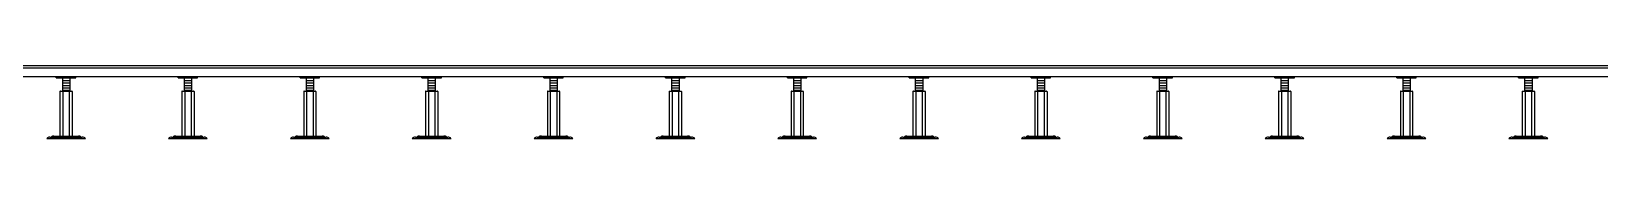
# Model space of a CAD drawing. Header units: millimetres. Extents: x 19868 to 801382, y -4805 to 85279.
# Drawn here: x 65672 to 68889, y 42129 to 42279 of the extents above; entities that cross this region are included whole.
import ezdxf

# ---------------------------------------------------------------- set-up
doc = ezdxf.new("R2010")
doc.units = ezdxf.units.MM
doc.header["$LTSCALE"] = 250
for name, color, linetype in [('A-ELE-4', 4, 'Continuous'), ('A-ELE-8', 8, 'Continuous'), ('GES', 7, 'Continuous')]:
    doc.layers.add(name, color=color, linetype=linetype)

# ---------------------------------------------------------------- blocks, each defined once
blk = doc.blocks.new('*U133')
at = {"layer": 'A-ELE-4'}
blk.add_line((-11, 0), (8989, 0), dxfattribs=at)
at = {"layer": 'A-ELE-8'}
for p, q in [((-11, -5), (8989, -5)), ((-11, -23), (8989, -23))]:
    blk.add_line(p, q, dxfattribs=at)
blk = doc.blocks.new('*U132')
at = {"layer": 'GES', "color": 8}
for p, q in [((41845, 2017, 0), (41845, 2019.5, 0)), ((41845, 2019.5, 0), (41885, 2019.5, 0)), ((41845, 2017, 0), (41885, 2017, 0)), ((41857.4, 2017, 0), (41857.4, 2007.2, 0)), ((41857.4, 2013.6, 0), (41857.4, 1989.7, 0)), ((41857.4, 2011.6, 0), (41872.6, 2011.6, 0)), ((41857.4, 2011.6, 0), (41872.6, 2011.6, 0)), ((41857.4, 2006.6, 0), (41872.6, 2006.6, 0)), ((41857.4, 2006.6, 0), (41872.6, 2006.6, 0)), ((41857.4, 2001.6, 0), (41872.6, 2001.6, 0)), ((41857.4, 2001.6, 0), (41872.6, 2001.6, 0)), ((41857.4, 1996.6, 0), (41872.6, 1996.6, 0)), ((41857.4, 1996.6, 0), (41872.6, 1996.6, 0)), ((41872.6, 2017, 0), (41872.6, 2007.2, 0)), ((41872.6, 2013.6, 0), (41872.6, 1989.7, 0)), ((41885, 2017, 0), (41885, 2019.5, 0)), ((42095, 2017, 0), (42095, 2019.5, 0)), ((42095, 2019.5, 0), (42135, 2019.5, 0)), ((42095, 2017, 0), (42135, 2017, 0)), ((42107.4, 2017, 0), (42107.4, 2007.2, 0)), ((42107.4, 2013.6, 0), (42107.4, 1989.7, 0)), ((42107.4, 2011.6, 0), (42122.6, 2011.6, 0)), ((42107.4, 2011.6, 0), (42122.6, 2011.6, 0)), ((42107.4, 2006.6, 0), (42122.6, 2006.6, 0)), ((42107.4, 2006.6, 0), (42122.6, 2006.6, 0)), ((42107.4, 2001.6, 0), (42122.6, 2001.6, 0)), ((42107.4, 2001.6, 0), (42122.6, 2001.6, 0)), ((42107.4, 1996.6, 0), (42122.6, 1996.6, 0)), ((42107.4, 1996.6, 0), (42122.6, 1996.6, 0)), ((42122.6, 2017, 0), (42122.6, 2007.2, 0)), ((42122.6, 2013.6, 0), (42122.6, 1989.7, 0)), ((42135, 2017, 0), (42135, 2019.5, 0)), ((42345, 2017, 0), (42345, 2019.5, 0)), ((42345, 2019.5, 0), (42385, 2019.5, 0)), ((42345, 2017, 0), (42385, 2017, 0)), ((42357.4, 2017, 0), (42357.4, 2007.2, 0)), ((42357.4, 2013.6, 0), (42357.4, 1989.7, 0)), ((42357.4, 2011.6, 0), (42372.6, 2011.6, 0)), ((42357.4, 2011.6, 0), (42372.6, 2011.6, 0)), ((42357.4, 2006.6, 0), (42372.6, 2006.6, 0)), ((42357.4, 2006.6, 0), (42372.6, 2006.6, 0)), ((42357.4, 2001.6, 0), (42372.6, 2001.6, 0)), ((42357.4, 2001.6, 0), (42372.6, 2001.6, 0)), ((42357.4, 1996.6, 0), (42372.6, 1996.6, 0)), ((42357.4, 1996.6, 0), (42372.6, 1996.6, 0)), ((42372.6, 2017, 0), (42372.6, 2007.2, 0)), ((42372.6, 2013.6, 0), (42372.6, 1989.7, 0)), ((42385, 2017, 0), (42385, 2019.5, 0)), ((42595, 2017, 0), (42595, 2019.5, 0)), ((42595, 2019.5, 0), (42635, 2019.5, 0)), ((42595, 2017, 0), (42635, 2017, 0)), ((42607.4, 2017, 0), (42607.4, 2007.2, 0)), ((42607.4, 2013.6, 0), (42607.4, 1989.7, 0)), ((42607.4, 2011.6, 0), (42622.6, 2011.6, 0)), ((42607.4, 2011.6, 0), (42622.6, 2011.6, 0)), ((42607.4, 2006.6, 0), (42622.6, 2006.6, 0)), ((42607.4, 2006.6, 0), (42622.6, 2006.6, 0)), ((42607.4, 2001.6, 0), (42622.6, 2001.6, 0)), ((42607.4, 2001.6, 0), (42622.6, 2001.6, 0)), ((42607.4, 1996.6, 0), (42622.6, 1996.6, 0)), ((42607.4, 1996.6, 0), (42622.6, 1996.6, 0)), ((42622.6, 2017, 0), (42622.6, 2007.2, 0)), ((42622.6, 2013.6, 0), (42622.6, 1989.7, 0)), ((42635, 2017, 0), (42635, 2019.5, 0)), ((42845, 2017, 0), (42845, 2019.5, 0)), ((42845, 2019.5, 0), (42885, 2019.5, 0)), ((42845, 2017, 0), (42885, 2017, 0)), ((42857.4, 2017, 0), (42857.4, 2007.2, 0)), ((42857.4, 2013.6, 0), (42857.4, 1989.7, 0)), ((42857.4, 2011.6, 0), (42872.6, 2011.6, 0)), ((42857.4, 2011.6, 0), (42872.6, 2011.6, 0)), ((42857.4, 2006.6, 0), (42872.6, 2006.6, 0)), ((42857.4, 2006.6, 0), (42872.6, 2006.6, 0)), ((42857.4, 2001.6, 0), (42872.6, 2001.6, 0)), ((42857.4, 2001.6, 0), (42872.6, 2001.6, 0)), ((42857.4, 1996.6, 0), (42872.6, 1996.6, 0)), ((42857.4, 1996.6, 0), (42872.6, 1996.6, 0)), ((42872.6, 2017, 0), (42872.6, 2007.2, 0)), ((42872.6, 2013.6, 0), (42872.6, 1989.7, 0)), ((42885, 2017, 0), (42885, 2019.5, 0)), ((43095, 2017, 0), (43095, 2019.5, 0)), ((43095, 2019.5, 0), (43135, 2019.5, 0)), ((43095, 2017, 0), (43135, 2017, 0)), ((43107.4, 2017, 0), (43107.4, 2007.2, 0)), ((43107.4, 2013.6, 0), (43107.4, 1989.7, 0)), ((43107.4, 2011.6, 0), (43122.6, 2011.6, 0)), ((43107.4, 2011.6, 0), (43122.6, 2011.6, 0)), ((43107.4, 2006.6, 0), (43122.6, 2006.6, 0)), ((43107.4, 2006.6, 0), (43122.6, 2006.6, 0)), ((43107.4, 2001.6, 0), (43122.6, 2001.6, 0)), ((43107.4, 2001.6, 0), (43122.6, 2001.6, 0)), ((43107.4, 1996.6, 0), (43122.6, 1996.6, 0)), ((43107.4, 1996.6, 0), (43122.6, 1996.6, 0)), ((43122.6, 2017, 0), (43122.6, 2007.2, 0)), ((43122.6, 2013.6, 0), (43122.6, 1989.7, 0)), ((43135, 2017, 0), (43135, 2019.5, 0)), ((43345, 2017, 0), (43345, 2019.5, 0)), ((43345, 2019.5, 0), (43385, 2019.5, 0)), ((43345, 2017, 0), (43385, 2017, 0)), ((43357.4, 2017, 0), (43357.4, 2007.2, 0)), ((43357.4, 2013.6, 0), (43357.4, 1989.7, 0)), ((43357.4, 2011.6, 0), (43372.6, 2011.6, 0)), ((43357.4, 2011.6, 0), (43372.6, 2011.6, 0)), ((43357.4, 2006.6, 0), (43372.6, 2006.6, 0)), ((43357.4, 2006.6, 0), (43372.6, 2006.6, 0)), ((43357.4, 2001.6, 0), (43372.6, 2001.6, 0)), ((43357.4, 2001.6, 0), (43372.6, 2001.6, 0)), ((43357.4, 1996.6, 0), (43372.6, 1996.6, 0)), ((43357.4, 1996.6, 0), (43372.6, 1996.6, 0)), ((43372.6, 2017, 0), (43372.6, 2007.2, 0)), ((43372.6, 2013.6, 0), (43372.6, 1989.7, 0)), ((43385, 2017, 0), (43385, 2019.5, 0)), ((43595, 2017, 0), (43595, 2019.5, 0)), ((43595, 2019.5, 0), (43635, 2019.5, 0)), ((43595, 2017, 0), (43635, 2017, 0)), ((43607.4, 2017, 0), (43607.4, 2007.2, 0)), ((43607.4, 2013.6, 0), (43607.4, 1989.7, 0)), ((43607.4, 2011.6, 0), (43622.6, 2011.6, 0)), ((43607.4, 2011.6, 0), (43622.6, 2011.6, 0)), ((43607.4, 2006.6, 0), (43622.6, 2006.6, 0)), ((43607.4, 2006.6, 0), (43622.6, 2006.6, 0)), ((43607.4, 2001.6, 0), (43622.6, 2001.6, 0)), ((43607.4, 2001.6, 0), (43622.6, 2001.6, 0)), ((43607.4, 1996.6, 0), (43622.6, 1996.6, 0)), ((43607.4, 1996.6, 0), (43622.6, 1996.6, 0)), ((43622.6, 2017, 0), (43622.6, 2007.2, 0)), ((43622.6, 2013.6, 0), (43622.6, 1989.7, 0)), ((43635, 2017, 0), (43635, 2019.5, 0)), ((43845, 2017, 0), (43845, 2019.5, 0)), ((43845, 2019.5, 0), (43885, 2019.5, 0)), ((43845, 2017, 0), (43885, 2017, 0)), ((43857.4, 2017, 0), (43857.4, 2007.2, 0)), ((43857.4, 2013.6, 0), (43857.4, 1989.7, 0)), ((43857.4, 2011.6, 0), (43872.6, 2011.6, 0)), ((43857.4, 2011.6, 0), (43872.6, 2011.6, 0)), ((43857.4, 2006.6, 0), (43872.6, 2006.6, 0)), ((43857.4, 2006.6, 0), (43872.6, 2006.6, 0)), ((43857.4, 2001.6, 0), (43872.6, 2001.6, 0)), ((43857.4, 2001.6, 0), (43872.6, 2001.6, 0)), ((43857.4, 1996.6, 0), (43872.6, 1996.6, 0)), ((43857.4, 1996.6, 0), (43872.6, 1996.6, 0)), ((43872.6, 2017, 0), (43872.6, 2007.2, 0)), ((43872.6, 2013.6, 0), (43872.6, 1989.7, 0)), ((43885, 2017, 0), (43885, 2019.5, 0)), ((44095, 2017, 0), (44095, 2019.5, 0)), ((44095, 2019.5, 0), (44135, 2019.5, 0)), ((44095, 2017, 0), (44135, 2017, 0)), ((44107.4, 2017, 0), (44107.4, 2007.2, 0)), ((44107.4, 2013.6, 0), (44107.4, 1989.7, 0)), ((44107.4, 2011.6, 0), (44122.6, 2011.6, 0)), ((44107.4, 2011.6, 0), (44122.6, 2011.6, 0)), ((44107.4, 2006.6, 0), (44122.6, 2006.6, 0)), ((44107.4, 2006.6, 0), (44122.6, 2006.6, 0)), ((44107.4, 2001.6, 0), (44122.6, 2001.6, 0)), ((44107.4, 2001.6, 0), (44122.6, 2001.6, 0)), ((44107.4, 1996.6, 0), (44122.6, 1996.6, 0)), ((44107.4, 1996.6, 0), (44122.6, 1996.6, 0)), ((44122.6, 2017, 0), (44122.6, 2007.2, 0)), ((44122.6, 2013.6, 0), (44122.6, 1989.7, 0)), ((44135, 2017, 0), (44135, 2019.5, 0)), ((44345, 2017, 0), (44345, 2019.5, 0)), ((44345, 2019.5, 0), (44385, 2019.5, 0)), ((44345, 2017, 0), (44385, 2017, 0)), ((44357.4, 2017, 0), (44357.4, 2007.2, 0)), ((44357.4, 2013.6, 0), (44357.4, 1989.7, 0)), ((44357.4, 2011.6, 0), (44372.6, 2011.6, 0)), ((44357.4, 2011.6, 0), (44372.6, 2011.6, 0)), ((44357.4, 2006.6, 0), (44372.6, 2006.6, 0)), ((44357.4, 2006.6, 0), (44372.6, 2006.6, 0)), ((44357.4, 2001.6, 0), (44372.6, 2001.6, 0)), ((44357.4, 2001.6, 0), (44372.6, 2001.6, 0)), ((44357.4, 1996.6, 0), (44372.6, 1996.6, 0)), ((44357.4, 1996.6, 0), (44372.6, 1996.6, 0)), ((44372.6, 2017, 0), (44372.6, 2007.2, 0)), ((44372.6, 2013.6, 0), (44372.6, 1989.7, 0)), ((44385, 2017, 0), (44385, 2019.5, 0)), ((44595, 2017, 0), (44595, 2019.5, 0)), ((44595, 2019.5, 0), (44635, 2019.5, 0)), ((44595, 2017, 0), (44635, 2017, 0)), ((44607.4, 2017, 0), (44607.4, 2007.2, 0)), ((44607.4, 2013.6, 0), (44607.4, 1989.7, 0)), ((44607.4, 2011.6, 0), (44622.6, 2011.6, 0)), ((44607.4, 2011.6, 0), (44622.6, 2011.6, 0)), ((44607.4, 2006.6, 0), (44622.6, 2006.6, 0)), ((44607.4, 2006.6, 0), (44622.6, 2006.6, 0)), ((44607.4, 2001.6, 0), (44622.6, 2001.6, 0)), ((44607.4, 2001.6, 0), (44622.6, 2001.6, 0)), ((44607.4, 1996.6, 0), (44622.6, 1996.6, 0)), ((44607.4, 1996.6, 0), (44622.6, 1996.6, 0)), ((44622.6, 2017, 0), (44622.6, 2007.2, 0)), ((44622.6, 2013.6, 0), (44622.6, 1989.7, 0)), ((44635, 2017, 0), (44635, 2019.5, 0)), ((44845, 2017, 0), (44845, 2019.5, 0)), ((44845, 2019.5, 0), (44885, 2019.5, 0)), ((44845, 2017, 0), (44885, 2017, 0)), ((44857.4, 2017, 0), (44857.4, 2007.2, 0)), ((44857.4, 2013.6, 0), (44857.4, 1989.7, 0)), ((44857.4, 2011.6, 0), (44872.6, 2011.6, 0)), ((44857.4, 2011.6, 0), (44872.6, 2011.6, 0)), ((44857.4, 2006.6, 0), (44872.6, 2006.6, 0)), ((44857.4, 2006.6, 0), (44872.6, 2006.6, 0)), ((44857.4, 2001.6, 0), (44872.6, 2001.6, 0)), ((44857.4, 2001.6, 0), (44872.6, 2001.6, 0)), ((44857.4, 1996.6, 0), (44872.6, 1996.6, 0)), ((44857.4, 1996.6, 0), (44872.6, 1996.6, 0)), ((44872.6, 2017, 0), (44872.6, 2007.2, 0)), ((44872.6, 2013.6, 0), (44872.6, 1989.7, 0)), ((44885, 2017, 0), (44885, 2019.5, 0)), ((41852.6, 1988.9, 0), (41852.6, 1898, 0)), ((41853.4, 1989.7, 0), (41857.6, 1989.7, 0)), ((41857.4, 1991.6, 0), (41872.6, 1991.6, 0)), ((41857.4, 1991.6, 0), (41872.6, 1991.6, 0)), ((41857.6, 1989.7, 0), (41872.6, 1989.7, 0)), ((41858.4, 1988.9, 0), (41858.4, 1898, 0)), ((41859.2, 1989.7, 0), (41870.9, 1989.7, 0)), ((41871.7, 1988.9, 0), (41871.7, 1898, 0)), ((41872.6, 1989.7, 0), (41876.7, 1989.7, 0)), ((41877.6, 1988.9, 0), (41877.6, 1898, 0)), ((42102.6, 1988.9, 0), (42102.6, 1898, 0)), ((42103.4, 1989.7, 0), (42107.6, 1989.7, 0)), ((42107.4, 1991.6, 0), (42122.6, 1991.6, 0)), ((42107.4, 1991.6, 0), (42122.6, 1991.6, 0)), ((42107.6, 1989.7, 0), (42122.6, 1989.7, 0)), ((42108.4, 1988.9, 0), (42108.4, 1898, 0)), ((42109.2, 1989.7, 0), (42120.9, 1989.7, 0)), ((42121.7, 1988.9, 0), (42121.7, 1898, 0)), ((42122.6, 1989.7, 0), (42126.7, 1989.7, 0)), ((42127.6, 1988.9, 0), (42127.6, 1898, 0)), ((42352.6, 1988.9, 0), (42352.6, 1898, 0)), ((42353.4, 1989.7, 0), (42357.6, 1989.7, 0)), ((42357.4, 1991.6, 0), (42372.6, 1991.6, 0)), ((42357.4, 1991.6, 0), (42372.6, 1991.6, 0)), ((42357.6, 1989.7, 0), (42372.6, 1989.7, 0)), ((42358.4, 1988.9, 0), (42358.4, 1898, 0)), ((42359.2, 1989.7, 0), (42370.9, 1989.7, 0)), ((42371.7, 1988.9, 0), (42371.7, 1898, 0)), ((42372.6, 1989.7, 0), (42376.7, 1989.7, 0)), ((42377.6, 1988.9, 0), (42377.6, 1898, 0)), ((42602.6, 1988.9, 0), (42602.6, 1898, 0)), ((42603.4, 1989.7, 0), (42607.6, 1989.7, 0)), ((42607.4, 1991.6, 0), (42622.6, 1991.6, 0)), ((42607.4, 1991.6, 0), (42622.6, 1991.6, 0)), ((42607.6, 1989.7, 0), (42622.6, 1989.7, 0)), ((42608.4, 1988.9, 0), (42608.4, 1898, 0)), ((42609.2, 1989.7, 0), (42620.9, 1989.7, 0)), ((42621.7, 1988.9, 0), (42621.7, 1898, 0)), ((42622.6, 1989.7, 0), (42626.7, 1989.7, 0)), ((42627.6, 1988.9, 0), (42627.6, 1898, 0)), ((42852.6, 1988.9, 0), (42852.6, 1898, 0)), ((42853.4, 1989.7, 0), (42857.6, 1989.7, 0)), ((42857.4, 1991.6, 0), (42872.6, 1991.6, 0)), ((42857.4, 1991.6, 0), (42872.6, 1991.6, 0)), ((42857.6, 1989.7, 0), (42872.6, 1989.7, 0)), ((42858.4, 1988.9, 0), (42858.4, 1898, 0)), ((42859.2, 1989.7, 0), (42870.9, 1989.7, 0)), ((42871.7, 1988.9, 0), (42871.7, 1898, 0)), ((42872.6, 1989.7, 0), (42876.7, 1989.7, 0)), ((42877.6, 1988.9, 0), (42877.6, 1898, 0)), ((43102.6, 1988.9, 0), (43102.6, 1898, 0)), ((43103.4, 1989.7, 0), (43107.6, 1989.7, 0)), ((43107.4, 1991.6, 0), (43122.6, 1991.6, 0)), ((43107.4, 1991.6, 0), (43122.6, 1991.6, 0)), ((43107.6, 1989.7, 0), (43122.6, 1989.7, 0)), ((43108.4, 1988.9, 0), (43108.4, 1898, 0)), ((43109.2, 1989.7, 0), (43120.9, 1989.7, 0)), ((43121.7, 1988.9, 0), (43121.7, 1898, 0)), ((43122.6, 1989.7, 0), (43126.7, 1989.7, 0)), ((43127.6, 1988.9, 0), (43127.6, 1898, 0)), ((43352.6, 1988.9, 0), (43352.6, 1898, 0)), ((43353.4, 1989.7, 0), (43357.6, 1989.7, 0)), ((43357.4, 1991.6, 0), (43372.6, 1991.6, 0)), ((43357.4, 1991.6, 0), (43372.6, 1991.6, 0)), ((43357.6, 1989.7, 0), (43372.6, 1989.7, 0)), ((43358.4, 1988.9, 0), (43358.4, 1898, 0)), ((43359.2, 1989.7, 0), (43370.9, 1989.7, 0)), ((43371.7, 1988.9, 0), (43371.7, 1898, 0)), ((43372.6, 1989.7, 0), (43376.7, 1989.7, 0)), ((43377.6, 1988.9, 0), (43377.6, 1898, 0)), ((43602.6, 1988.9, 0), (43602.6, 1898, 0)), ((43603.4, 1989.7, 0), (43607.6, 1989.7, 0)), ((43607.4, 1991.6, 0), (43622.6, 1991.6, 0)), ((43607.4, 1991.6, 0), (43622.6, 1991.6, 0)), ((43607.6, 1989.7, 0), (43622.6, 1989.7, 0)), ((43608.4, 1988.9, 0), (43608.4, 1898, 0)), ((43609.2, 1989.7, 0), (43620.9, 1989.7, 0)), ((43621.7, 1988.9, 0), (43621.7, 1898, 0)), ((43622.6, 1989.7, 0), (43626.7, 1989.7, 0)), ((43627.6, 1988.9, 0), (43627.6, 1898, 0)), ((43852.6, 1988.9, 0), (43852.6, 1898, 0)), ((43853.4, 1989.7, 0), (43857.6, 1989.7, 0)), ((43857.4, 1991.6, 0), (43872.6, 1991.6, 0)), ((43857.4, 1991.6, 0), (43872.6, 1991.6, 0)), ((43857.6, 1989.7, 0), (43872.6, 1989.7, 0)), ((43858.4, 1988.9, 0), (43858.4, 1898, 0)), ((43859.2, 1989.7, 0), (43870.9, 1989.7, 0)), ((43871.7, 1988.9, 0), (43871.7, 1898, 0)), ((43872.6, 1989.7, 0), (43876.7, 1989.7, 0)), ((43877.6, 1988.9, 0), (43877.6, 1898, 0)), ((44102.6, 1988.9, 0), (44102.6, 1898, 0)), ((44103.4, 1989.7, 0), (44107.6, 1989.7, 0)), ((44107.4, 1991.6, 0), (44122.6, 1991.6, 0)), ((44107.4, 1991.6, 0), (44122.6, 1991.6, 0)), ((44107.6, 1989.7, 0), (44122.6, 1989.7, 0)), ((44108.4, 1988.9, 0), (44108.4, 1898, 0)), ((44109.2, 1989.7, 0), (44120.9, 1989.7, 0)), ((44121.7, 1988.9, 0), (44121.7, 1898, 0)), ((44122.6, 1989.7, 0), (44126.7, 1989.7, 0)), ((44127.6, 1988.9, 0), (44127.6, 1898, 0)), ((44352.6, 1988.9, 0), (44352.6, 1898, 0)), ((44353.4, 1989.7, 0), (44357.6, 1989.7, 0)), ((44357.4, 1991.6, 0), (44372.6, 1991.6, 0)), ((44357.4, 1991.6, 0), (44372.6, 1991.6, 0)), ((44357.6, 1989.7, 0), (44372.6, 1989.7, 0)), ((44358.4, 1988.9, 0), (44358.4, 1898, 0)), ((44359.2, 1989.7, 0), (44370.9, 1989.7, 0)), ((44371.7, 1988.9, 0), (44371.7, 1898, 0)), ((44372.6, 1989.7, 0), (44376.7, 1989.7, 0)), ((44377.6, 1988.9, 0), (44377.6, 1898, 0)), ((44602.6, 1988.9, 0), (44602.6, 1898, 0)), ((44603.4, 1989.7, 0), (44607.6, 1989.7, 0)), ((44607.4, 1991.6, 0), (44622.6, 1991.6, 0)), ((44607.4, 1991.6, 0), (44622.6, 1991.6, 0)), ((44607.6, 1989.7, 0), (44622.6, 1989.7, 0)), ((44608.4, 1988.9, 0), (44608.4, 1898, 0)), ((44609.2, 1989.7, 0), (44620.9, 1989.7, 0)), ((44621.7, 1988.9, 0), (44621.7, 1898, 0)), ((44622.6, 1989.7, 0), (44626.7, 1989.7, 0)), ((44627.6, 1988.9, 0), (44627.6, 1898, 0)), ((44852.6, 1988.9, 0), (44852.6, 1898, 0)), ((44853.4, 1989.7, 0), (44857.6, 1989.7, 0)), ((44857.4, 1991.6, 0), (44872.6, 1991.6, 0)), ((44857.4, 1991.6, 0), (44872.6, 1991.6, 0)), ((44857.6, 1989.7, 0), (44872.6, 1989.7, 0)), ((44858.4, 1988.9, 0), (44858.4, 1898, 0)), ((44859.2, 1989.7, 0), (44870.9, 1989.7, 0)), ((44871.7, 1988.9, 0), (44871.7, 1898, 0)), ((44872.6, 1989.7, 0), (44876.7, 1989.7, 0)), ((44877.6, 1988.9, 0), (44877.6, 1898, 0)), ((41825.4, 1892.5), (41904.8, 1892.5, 0)), ((41831.7, 1895.4), (41898.4, 1895.4)), ((41840.2, 1897.7), (41890.3, 1897.7)), ((41853.4, 1897.2, 0), (41857.6, 1897.2, 0)), ((41856.7, 1897.2, 0), (41856.7, 1897.7)), ((41857.6, 1897.2, 0), (41872.6, 1897.2, 0)), ((41872.6, 1897.2, 0), (41876.7, 1897.2, 0)), ((41873.4, 1897.2, 0), (41873.4, 1897.7)), ((42075.4, 1892.5), (42154.8, 1892.5, 0)), ((42081.7, 1895.4), (42148.4, 1895.4)), ((42090.2, 1897.7), (42140.3, 1897.7)), ((42103.4, 1897.2, 0), (42107.6, 1897.2, 0)), ((42106.7, 1897.2, 0), (42106.7, 1897.7)), ((42107.6, 1897.2, 0), (42122.6, 1897.2, 0)), ((42122.6, 1897.2, 0), (42126.7, 1897.2, 0)), ((42123.4, 1897.2, 0), (42123.4, 1897.7)), ((42325.4, 1892.5), (42404.8, 1892.5, 0)), ((42331.7, 1895.4), (42398.4, 1895.4)), ((42340.2, 1897.7), (42390.3, 1897.7)), ((42353.4, 1897.2, 0), (42357.6, 1897.2, 0)), ((42356.7, 1897.2, 0), (42356.7, 1897.7)), ((42357.6, 1897.2, 0), (42372.6, 1897.2, 0)), ((42372.6, 1897.2, 0), (42376.7, 1897.2, 0)), ((42373.4, 1897.2, 0), (42373.4, 1897.7)), ((42575.4, 1892.5), (42654.8, 1892.5, 0)), ((42581.7, 1895.4), (42648.4, 1895.4)), ((42590.2, 1897.7), (42640.3, 1897.7)), ((42603.4, 1897.2, 0), (42607.6, 1897.2, 0)), ((42606.7, 1897.2, 0), (42606.7, 1897.7)), ((42607.6, 1897.2, 0), (42622.6, 1897.2, 0)), ((42622.6, 1897.2, 0), (42626.7, 1897.2, 0)), ((42623.4, 1897.2, 0), (42623.4, 1897.7)), ((42825.4, 1892.5), (42904.8, 1892.5, 0)), ((42831.7, 1895.4), (42898.4, 1895.4)), ((42840.2, 1897.7), (42890.3, 1897.7)), ((42853.4, 1897.2, 0), (42857.6, 1897.2, 0)), ((42856.7, 1897.2, 0), (42856.7, 1897.7)), ((42857.6, 1897.2, 0), (42872.6, 1897.2, 0)), ((42872.6, 1897.2, 0), (42876.7, 1897.2, 0)), ((42873.4, 1897.2, 0), (42873.4, 1897.7)), ((43075.4, 1892.5), (43154.8, 1892.5, 0)), ((43081.7, 1895.4), (43148.4, 1895.4)), ((43090.2, 1897.7), (43140.3, 1897.7)), ((43103.4, 1897.2, 0), (43107.6, 1897.2, 0)), ((43106.7, 1897.2, 0), (43106.7, 1897.7)), ((43107.6, 1897.2, 0), (43122.6, 1897.2, 0)), ((43122.6, 1897.2, 0), (43126.7, 1897.2, 0)), ((43123.4, 1897.2, 0), (43123.4, 1897.7)), ((43325.4, 1892.5), (43404.8, 1892.5, 0)), ((43331.7, 1895.4), (43398.4, 1895.4)), ((43340.2, 1897.7), (43390.3, 1897.7)), ((43353.4, 1897.2, 0), (43357.6, 1897.2, 0)), ((43356.7, 1897.2, 0), (43356.7, 1897.7)), ((43357.6, 1897.2, 0), (43372.6, 1897.2, 0)), ((43372.6, 1897.2, 0), (43376.7, 1897.2, 0)), ((43373.4, 1897.2, 0), (43373.4, 1897.7)), ((43575.4, 1892.5), (43654.8, 1892.5, 0)), ((43581.7, 1895.4), (43648.4, 1895.4)), ((43590.2, 1897.7), (43640.3, 1897.7)), ((43603.4, 1897.2, 0), (43607.6, 1897.2, 0)), ((43606.7, 1897.2, 0), (43606.7, 1897.7)), ((43607.6, 1897.2, 0), (43622.6, 1897.2, 0)), ((43622.6, 1897.2, 0), (43626.7, 1897.2, 0)), ((43623.4, 1897.2, 0), (43623.4, 1897.7)), ((43825.4, 1892.5), (43904.8, 1892.5, 0)), ((43831.7, 1895.4), (43898.4, 1895.4)), ((43840.2, 1897.7), (43890.3, 1897.7)), ((43853.4, 1897.2, 0), (43857.6, 1897.2, 0)), ((43856.7, 1897.2, 0), (43856.7, 1897.7)), ((43857.6, 1897.2, 0), (43872.6, 1897.2, 0)), ((43872.6, 1897.2, 0), (43876.7, 1897.2, 0)), ((43873.4, 1897.2, 0), (43873.4, 1897.7)), ((44075.4, 1892.5), (44154.8, 1892.5, 0)), ((44081.7, 1895.4), (44148.4, 1895.4)), ((44090.2, 1897.7), (44140.3, 1897.7)), ((44103.4, 1897.2, 0), (44107.6, 1897.2, 0)), ((44106.7, 1897.2, 0), (44106.7, 1897.7)), ((44107.6, 1897.2, 0), (44122.6, 1897.2, 0)), ((44122.6, 1897.2, 0), (44126.7, 1897.2, 0)), ((44123.4, 1897.2, 0), (44123.4, 1897.7)), ((44325.4, 1892.5), (44404.8, 1892.5, 0)), ((44331.7, 1895.4), (44398.4, 1895.4)), ((44340.2, 1897.7), (44390.3, 1897.7)), ((44353.4, 1897.2, 0), (44357.6, 1897.2, 0)), ((44356.7, 1897.2, 0), (44356.7, 1897.7)), ((44357.6, 1897.2, 0), (44372.6, 1897.2, 0)), ((44372.6, 1897.2, 0), (44376.7, 1897.2, 0)), ((44373.4, 1897.2, 0), (44373.4, 1897.7)), ((44575.4, 1892.5), (44654.8, 1892.5, 0)), ((44581.7, 1895.4), (44648.4, 1895.4)), ((44590.2, 1897.7), (44640.3, 1897.7)), ((44603.4, 1897.2, 0), (44607.6, 1897.2, 0)), ((44606.7, 1897.2, 0), (44606.7, 1897.7)), ((44607.6, 1897.2, 0), (44622.6, 1897.2, 0)), ((44622.6, 1897.2, 0), (44626.7, 1897.2, 0)), ((44623.4, 1897.2, 0), (44623.4, 1897.7)), ((44825.4, 1892.5), (44904.8, 1892.5, 0)), ((44831.7, 1895.4), (44898.4, 1895.4)), ((44840.2, 1897.7), (44890.3, 1897.7)), ((44853.4, 1897.2, 0), (44857.6, 1897.2, 0)), ((44856.7, 1897.2, 0), (44856.7, 1897.7)), ((44857.6, 1897.2, 0), (44872.6, 1897.2, 0)), ((44872.6, 1897.2, 0), (44876.7, 1897.2, 0)), ((44873.4, 1897.2, 0), (44873.4, 1897.7))]:
    blk.add_line(p, q, dxfattribs=at)
for centre, radius, start, end in [((41853.4, 1988.9, 0), 0.833, 90, 180), ((41857.6, 1988.9, 0), 0.833, 0, 90), ((41859.2, 1988.9, 0), 0.833, 90, 180), ((41870.9, 1988.9, 0), 0.833, 0, 90), ((41872.6, 1988.9, 0), 0.833, 90, 180), ((41876.7, 1988.9, 0), 0.833, 0, 90), ((42103.4, 1988.9, 0), 0.833, 90, 180), ((42107.6, 1988.9, 0), 0.833, 0, 90), ((42109.2, 1988.9, 0), 0.833, 90, 180), ((42120.9, 1988.9, 0), 0.833, 0, 90), ((42122.6, 1988.9, 0), 0.833, 90, 180), ((42126.7, 1988.9, 0), 0.833, 0, 90), ((42353.4, 1988.9, 0), 0.833, 90, 180), ((42357.6, 1988.9, 0), 0.833, 0, 90), ((42359.2, 1988.9, 0), 0.833, 90, 180), ((42370.9, 1988.9, 0), 0.833, 0, 90), ((42372.6, 1988.9, 0), 0.833, 90, 180), ((42376.7, 1988.9, 0), 0.833, 0, 90), ((42603.4, 1988.9, 0), 0.833, 90, 180), ((42607.6, 1988.9, 0), 0.833, 0, 90), ((42609.2, 1988.9, 0), 0.833, 90, 180), ((42620.9, 1988.9, 0), 0.833, 0, 90), ((42622.6, 1988.9, 0), 0.833, 90, 180), ((42626.7, 1988.9, 0), 0.833, 0, 90), ((42853.4, 1988.9, 0), 0.833, 90, 180), ((42857.6, 1988.9, 0), 0.833, 0, 90), ((42859.2, 1988.9, 0), 0.833, 90, 180), ((42870.9, 1988.9, 0), 0.833, 0, 90), ((42872.6, 1988.9, 0), 0.833, 90, 180), ((42876.7, 1988.9, 0), 0.833, 0, 90), ((43103.4, 1988.9, 0), 0.833, 90, 180), ((43107.6, 1988.9, 0), 0.833, 0, 90), ((43109.2, 1988.9, 0), 0.833, 90, 180), ((43120.9, 1988.9, 0), 0.833, 0, 90), ((43122.6, 1988.9, 0), 0.833, 90, 180), ((43126.7, 1988.9, 0), 0.833, 0, 90), ((43353.4, 1988.9, 0), 0.833, 90, 180), ((43357.6, 1988.9, 0), 0.833, 0, 90), ((43359.2, 1988.9, 0), 0.833, 90, 180), ((43370.9, 1988.9, 0), 0.833, 0, 90), ((43372.6, 1988.9, 0), 0.833, 90, 180), ((43376.7, 1988.9, 0), 0.833, 0, 90), ((43603.4, 1988.9, 0), 0.833, 90, 180), ((43607.6, 1988.9, 0), 0.833, 0, 90), ((43609.2, 1988.9, 0), 0.833, 90, 180), ((43620.9, 1988.9, 0), 0.833, 0, 90), ((43622.6, 1988.9, 0), 0.833, 90, 180), ((43626.7, 1988.9, 0), 0.833, 0, 90), ((43853.4, 1988.9, 0), 0.833, 90, 180), ((43857.6, 1988.9, 0), 0.833, 0, 90), ((43859.2, 1988.9, 0), 0.833, 90, 180), ((43870.9, 1988.9, 0), 0.833, 0, 90), ((43872.6, 1988.9, 0), 0.833, 90, 180), ((43876.7, 1988.9, 0), 0.833, 0, 90), ((44103.4, 1988.9, 0), 0.833, 90, 180), ((44107.6, 1988.9, 0), 0.833, 0, 90), ((44109.2, 1988.9, 0), 0.833, 90, 180), ((44120.9, 1988.9, 0), 0.833, 0, 90), ((44122.6, 1988.9, 0), 0.833, 90, 180), ((44126.7, 1988.9, 0), 0.833, 0, 90), ((44353.4, 1988.9, 0), 0.833, 90, 180), ((44357.6, 1988.9, 0), 0.833, 0, 90), ((44359.2, 1988.9, 0), 0.833, 90, 180), ((44370.9, 1988.9, 0), 0.833, 0, 90), ((44372.6, 1988.9, 0), 0.833, 90, 180), ((44376.7, 1988.9, 0), 0.833, 0, 90), ((44603.4, 1988.9, 0), 0.833, 90, 180), ((44607.6, 1988.9, 0), 0.833, 0, 90), ((44609.2, 1988.9, 0), 0.833, 90, 180), ((44620.9, 1988.9, 0), 0.833, 0, 90), ((44622.6, 1988.9, 0), 0.833, 90, 180), ((44626.7, 1988.9, 0), 0.833, 0, 90), ((44853.4, 1988.9, 0), 0.833, 90, 180), ((44857.6, 1988.9, 0), 0.833, 0, 90), ((44859.2, 1988.9, 0), 0.833, 90, 180), ((44870.9, 1988.9, 0), 0.833, 0, 90), ((44872.6, 1988.9, 0), 0.833, 90, 180), ((44876.7, 1988.9, 0), 0.833, 0, 90), ((41831.7, 1887.1), 8.33, 90, 139.756), ((41840.2, 1889.3), 8.33, 90, 132.9054), ((41853.4, 1898, 0), 0.833, 180, 270), ((41857.6, 1898, 0), 0.833, 270, 0), ((41859.2, 1898, 0), 0.833, 180, 270), ((41872.6, 1898, 0), 0.833, 180, 270), ((41876.7, 1898, 0), 0.833, 270, 0), ((41890.3, 1889.3), 8.33, 47.0946, 90), ((41898.4, 1887.1), 8.33, 40.244, 90), ((42081.7, 1887.1), 8.33, 90, 139.756), ((42090.2, 1889.3), 8.33, 90, 132.9054), ((42103.4, 1898, 0), 0.833, 180, 270), ((42107.6, 1898, 0), 0.833, 270, 0), ((42109.2, 1898, 0), 0.833, 180, 270), ((42122.6, 1898, 0), 0.833, 180, 270), ((42126.7, 1898, 0), 0.833, 270, 0), ((42140.3, 1889.3), 8.33, 47.0946, 90), ((42148.4, 1887.1), 8.33, 40.244, 90), ((42331.7, 1887.1), 8.33, 90, 139.756), ((42340.2, 1889.3), 8.33, 90, 132.9054), ((42353.4, 1898, 0), 0.833, 180, 270), ((42357.6, 1898, 0), 0.833, 270, 0), ((42359.2, 1898, 0), 0.833, 180, 270), ((42372.6, 1898, 0), 0.833, 180, 270), ((42376.7, 1898, 0), 0.833, 270, 0), ((42390.3, 1889.3), 8.33, 47.0946, 90), ((42398.4, 1887.1), 8.33, 40.244, 90), ((42581.7, 1887.1), 8.33, 90, 139.756), ((42590.2, 1889.3), 8.33, 90, 132.9054), ((42603.4, 1898, 0), 0.833, 180, 270), ((42607.6, 1898, 0), 0.833, 270, 0), ((42609.2, 1898, 0), 0.833, 180, 270), ((42622.6, 1898, 0), 0.833, 180, 270), ((42626.7, 1898, 0), 0.833, 270, 0), ((42640.3, 1889.3), 8.33, 47.0946, 90), ((42648.4, 1887.1), 8.33, 40.244, 90), ((42831.7, 1887.1), 8.33, 90, 139.756), ((42840.2, 1889.3), 8.33, 90, 132.9054), ((42853.4, 1898, 0), 0.833, 180, 270), ((42857.6, 1898, 0), 0.833, 270, 0), ((42859.2, 1898, 0), 0.833, 180, 270), ((42872.6, 1898, 0), 0.833, 180, 270), ((42876.7, 1898, 0), 0.833, 270, 0), ((42890.3, 1889.3), 8.33, 47.0946, 90), ((42898.4, 1887.1), 8.33, 40.244, 90), ((43081.7, 1887.1), 8.33, 90, 139.756), ((43090.2, 1889.3), 8.33, 90, 132.9054), ((43103.4, 1898, 0), 0.833, 180, 270), ((43107.6, 1898, 0), 0.833, 270, 0), ((43109.2, 1898, 0), 0.833, 180, 270), ((43122.6, 1898, 0), 0.833, 180, 270), ((43126.7, 1898, 0), 0.833, 270, 0), ((43140.3, 1889.3), 8.33, 47.0946, 90), ((43148.4, 1887.1), 8.33, 40.244, 90), ((43331.7, 1887.1), 8.33, 90, 139.756), ((43340.2, 1889.3), 8.33, 90, 132.9054), ((43353.4, 1898, 0), 0.833, 180, 270), ((43357.6, 1898, 0), 0.833, 270, 0), ((43359.2, 1898, 0), 0.833, 180, 270), ((43372.6, 1898, 0), 0.833, 180, 270), ((43376.7, 1898, 0), 0.833, 270, 0), ((43390.3, 1889.3), 8.33, 47.0946, 90), ((43398.4, 1887.1), 8.33, 40.244, 90), ((43581.7, 1887.1), 8.33, 90, 139.756), ((43590.2, 1889.3), 8.33, 90, 132.9054), ((43603.4, 1898, 0), 0.833, 180, 270), ((43607.6, 1898, 0), 0.833, 270, 0), ((43609.2, 1898, 0), 0.833, 180, 270), ((43622.6, 1898, 0), 0.833, 180, 270), ((43626.7, 1898, 0), 0.833, 270, 0), ((43640.3, 1889.3), 8.33, 47.0946, 90), ((43648.4, 1887.1), 8.33, 40.244, 90), ((43831.7, 1887.1), 8.33, 90, 139.756), ((43840.2, 1889.3), 8.33, 90, 132.9054), ((43853.4, 1898, 0), 0.833, 180, 270), ((43857.6, 1898, 0), 0.833, 270, 0), ((43859.2, 1898, 0), 0.833, 180, 270), ((43872.6, 1898, 0), 0.833, 180, 270), ((43876.7, 1898, 0), 0.833, 270, 0), ((43890.3, 1889.3), 8.33, 47.0946, 90), ((43898.4, 1887.1), 8.33, 40.244, 90), ((44081.7, 1887.1), 8.33, 90, 139.756), ((44090.2, 1889.3), 8.33, 90, 132.9054), ((44103.4, 1898, 0), 0.833, 180, 270), ((44107.6, 1898, 0), 0.833, 270, 0), ((44109.2, 1898, 0), 0.833, 180, 270), ((44122.6, 1898, 0), 0.833, 180, 270), ((44126.7, 1898, 0), 0.833, 270, 0), ((44140.3, 1889.3), 8.33, 47.0946, 90), ((44148.4, 1887.1), 8.33, 40.244, 90), ((44331.7, 1887.1), 8.33, 90, 139.756), ((44340.2, 1889.3), 8.33, 90, 132.9054), ((44353.4, 1898, 0), 0.833, 180, 270), ((44357.6, 1898, 0), 0.833, 270, 0), ((44359.2, 1898, 0), 0.833, 180, 270), ((44372.6, 1898, 0), 0.833, 180, 270), ((44376.7, 1898, 0), 0.833, 270, 0), ((44390.3, 1889.3), 8.33, 47.0946, 90), ((44398.4, 1887.1), 8.33, 40.244, 90), ((44581.7, 1887.1), 8.33, 90, 139.756), ((44590.2, 1889.3), 8.33, 90, 132.9054), ((44603.4, 1898, 0), 0.833, 180, 270), ((44607.6, 1898, 0), 0.833, 270, 0), ((44609.2, 1898, 0), 0.833, 180, 270), ((44622.6, 1898, 0), 0.833, 180, 270), ((44626.7, 1898, 0), 0.833, 270, 0), ((44640.3, 1889.3), 8.33, 47.0946, 90), ((44648.4, 1887.1), 8.33, 40.244, 90), ((44831.7, 1887.1), 8.33, 90, 139.756), ((44840.2, 1889.3), 8.33, 90, 132.9054), ((44853.4, 1898, 0), 0.833, 180, 270), ((44857.6, 1898, 0), 0.833, 270, 0), ((44859.2, 1898, 0), 0.833, 180, 270), ((44872.6, 1898, 0), 0.833, 180, 270), ((44876.7, 1898, 0), 0.833, 270, 0), ((44890.3, 1889.3), 8.33, 47.0946, 90), ((44898.4, 1887.1), 8.33, 40.244, 90)]:
    blk.add_arc(centre, radius, start, end, dxfattribs=at)

msp = doc.modelspace()

# ---------------------------------------------------------------- block references
at = {"layer": 'GES'}
msp.add_blockref('*U133', (62849.2, 42278.9), dxfattribs=at)
at = {"layer": 'GES', "color": 2, "linetype": 'Continuous'}
msp.add_blockref('*U132', (23878.1, 40236.5), dxfattribs=at)

doc.saveas('drawing.dxf')
